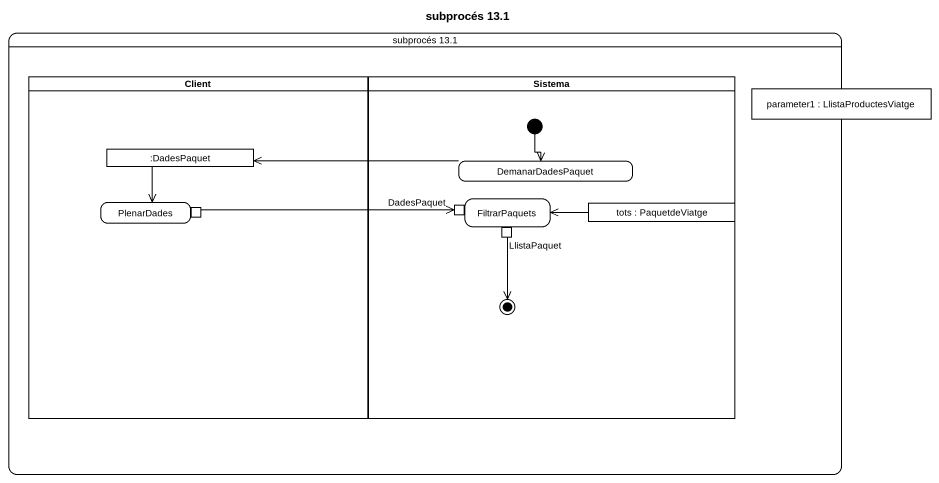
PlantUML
@startuml
title subprocés 13.1
hide empty description
state "subprocés 13.1" as subprocés_13_1 {
  state Client <<partition>> {
    state ":DadesPaquet" as DadesPaquet <<object>>
    state PlenarDades {
      state pin1 <<outputPin>>
    }
  }
  state Sistema <<partition>> {
    state DemanarDadesPaquet
    state FiltrarPaquets {
      state pin2 <<inputPin>>
      state LlistaPaquet <<outputPin>>
    }
    state "tots : PaquetdeViatge" as tots <<object>>
    state final1 <<end>>
    [*] --> DemanarDadesPaquet
  }
  state "parameter1 : LlistaProductesViatge" as parameter1 <<object>>
}
DadesPaquet --> PlenarDades
DemanarDadesPaquet -left-> DadesPaquet
pin1 -right-> pin2 : DadesPaquet
LlistaPaquet --> final1
tots -left-> FiltrarPaquets
@enduml
